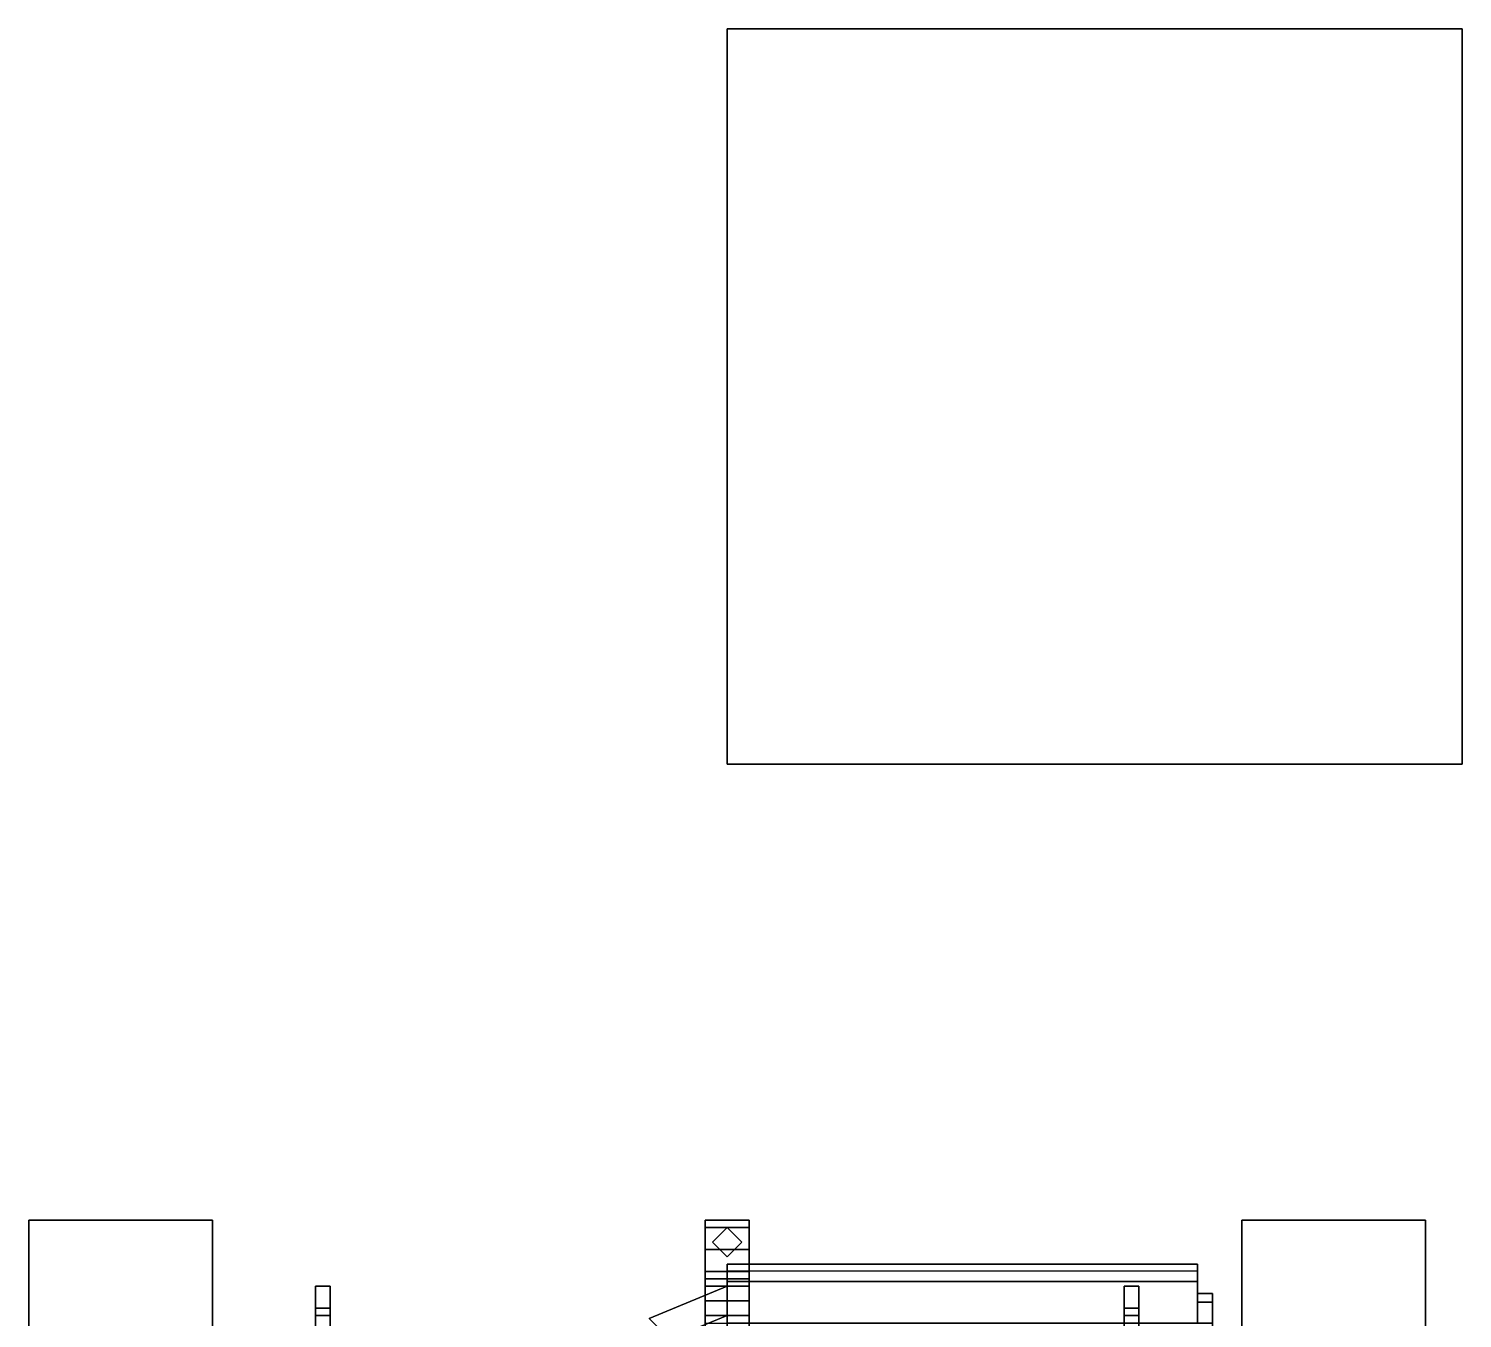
# Model space of a CAD drawing. Header units: millimetres. Extents: x -1.1 to 1, y -2.2 to 3.06.
# Drawn here: x -0.95 to 1, y 1.306 to 3.06 of the extents above; entities that cross this region are included whole.
import ezdxf

# ---------------------------------------------------------------- set-up
doc = ezdxf.new("R2010")
doc.units = ezdxf.units.MM
for name, color, linetype in [('fenders_c2p', 6, 'Continuous'), ('hull_c2p', 3, 'Continuous'), ('hull_tks', 7, 'Continuous')]:
    doc.layers.add(name, color=color, linetype=linetype)

msp = doc.modelspace()

# ---------------------------------------------------------------- linework, layer by layer
for points in [[(1, 3.06, -0.99), (1, 3.06, -1.99), (0, 3.06, -1.99), (0, 3.06, -0.99)], [(1, 3.06, -1.99), (1, 2.06, -1.99), (0, 2.06, -1.99), (0, 3.06, -1.99)], [(0, 3.06, -1.99), (0, 2.06, -1.99), (0, 2.06, -0.99), (0, 3.06, -0.99)], [(0, 3.06, -0.99), (0, 2.06, -0.99), (1, 2.06, -0.99), (1, 3.06, -0.99)], [(1, 2.06, -0.99), (1, 2.06, -1.99), (1, 3.06, -1.99), (1, 3.06, -0.99)], [(0, 2.06, -0.99), (0, 2.06, -1.99), (1, 2.06, -1.99), (1, 2.06, -0.99)]]:
    msp.add_3dface(points)
at = {"layer": 'fenders_c2p'}
for points in [[(-0.7, 1.22, 0.66), (-0.7, 1.44, 0.59), (-0.95, 1.44, 0.59), (-0.95, 1.22, 0.66)], [(-0.7, 1.44, 0.59), (-0.7, 1.44, 0.44), (-0.95, 1.44, 0.44), (-0.95, 1.44, 0.59)], [(-0.95, 1.22, 0.66), (-0.95, 1.44, 0.59), (-0.95, 1.42, 0.57), (-0.95, 1.22, 0.65)], [(-0.95, 1.44, 0.59), (-0.95, 1.44, 0.44), (-0.95, 1.42, 0.44), (-0.95, 1.42, 0.57)], [(-0.7, 1.22, 0.58), (-0.7, 1.12, 0.42), (-0.7, 1.44, 0.44), (-0.7, 1.44, 0.59)], [(-0.7, 1.22, 0.66), (-0.7, 1.22, 0.58), (-0.7, 1.44, 0.59)], [(0.95, 1.22, 0.66), (0.95, 1.44, 0.59), (0.7, 1.44, 0.59), (0.7, 1.22, 0.66)], [(0.95, 1.44, 0.59), (0.95, 1.44, 0.44), (0.7, 1.44, 0.44), (0.7, 1.44, 0.59)], [(0.7, 1.44, 0.59), (0.7, 1.44, 0.44), (0.7, 1.12, 0.42), (0.7, 1.22, 0.58)], [(0.7, 1.44, 0.59), (0.7, 1.44, 0.59), (0.7, 1.22, 0.58), (0.7, 1.22, 0.66)], [(0.95, 1.42, 0.57), (0.95, 1.42, 0.44), (0.95, 1.44, 0.44), (0.95, 1.44, 0.59)], [(0.95, 1.22, 0.66), (0.95, 1.42, 0.57), (0.95, 1.44, 0.59), (0.95, 1.22, 0.66)]]:
    msp.add_3dface(points, dxfattribs=at)
at = {"layer": 'hull_c2p'}
for points in [[(-0.03, 1.43, 0.56), (-0.03, 1.35, 0.56), (-0.03, 1.36, 0.61), (-0.03, 1.44, 0.61)], [(0.03, 1.44, 0.61), (0.03, 1.43, 0.56), (-0.03, 1.43, 0.56), (-0.03, 1.44, 0.61)], [(-0.03, 1.44, 0.61), (-0.03, 1.36, 0.61), (0.03, 1.36, 0.61), (0.03, 1.44, 0.61)], [(0.03, 1.43, 0.68), (0.03, 1.36, 0.68), (-0.03, 1.36, 0.68), (-0.03, 1.43, 0.68)], [(-0.03, 1.36, 0.68), (-0.03, 1.37, 0.72), (-0.03, 1.4, 0.72), (-0.03, 1.43, 0.68)], [(-0.03, 1.43, 0.68), (-0.03, 1.4, 0.72), (0.03, 1.4, 0.72), (0.03, 1.43, 0.68)], [(0.03, 1.43, 0.56), (0.03, 1.35, 0.56), (-0.03, 1.35, 0.56), (-0.03, 1.43, 0.56)], [(0, 1.43, 0.61), (-0.02, 1.41, 0.61), (-0.02, 1.41, 0.68), (0, 1.43, 0.68)], [(0.02, 1.41, 0.61), (0, 1.43, 0.61), (0, 1.43, 0.68), (0.02, 1.41, 0.68)], [(0.03, 1.36, 0.61), (0.03, 1.35, 0.56), (0.03, 1.43, 0.56), (0.03, 1.44, 0.61)], [(0.03, 1.4, 0.72), (0.03, 1.37, 0.72), (0.03, 1.36, 0.68), (0.03, 1.43, 0.68)], [(-0.02, 1.41, 0.61), (0, 1.39, 0.61), (0, 1.39, 0.68), (-0.02, 1.41, 0.68)], [(0, 1.39, 0.61), (0.02, 1.41, 0.61), (0.02, 1.41, 0.68), (0, 1.39, 0.68)], [(-0.03, 1.4, 0.72), (-0.03, 1.37, 0.72), (0.03, 1.37, 0.72), (0.03, 1.4, 0.72)], [(-0.03, 1.37, 0.72), (-0.03, 1.33, 0.71), (0.03, 1.33, 0.71), (0.03, 1.37, 0.72)], [(-0.03, 1.36, 0.68), (-0.03, 1.33, 0.71), (-0.03, 1.37, 0.72), (-0.03, 1.36, 0.68)], [(0.64, 1.3566, 0.9766), (0.64, 1.38, 0.92), (0, 1.38, 0.92), (0, 1.3566, 0.9766)], [(0.64, 1.38, 0.92), (0.64, 1.3566, 0.8634), (0, 1.3566, 0.8634), (0, 1.38, 0.92)], [(0, 1.38, 0.92), (0, 1.35, 0.92), (0, 1.3566, 0.9766), (0, 1.38, 0.92)], [(0, 1.3566, 0.8634), (0, 1.31, 0.88), (0, 1.35, 0.92), (0, 1.38, 0.92)], [(0.64, 1.3, 1.02), (0.64, 1.3707, 0.9907), (0, 1.3707, 0.9907), (0, 1.3, 1.02)], [(0.03, 1.37, 0.72), (0.03, 1.33, 0.71), (0.03, 1.36, 0.68)], [(0.64, 1.3283, 0.9483), (0.64, 1.34, 0.92), (0.64, 1.38, 0.92), (0.64, 1.3566, 0.9766)], [(0.64, 1.34, 0.92), (0.64, 1.3283, 0.8917), (0.64, 1.3566, 0.8634), (0.64, 1.38, 0.92)], [(-0.1061, 1.3061, 0.92), (-0.0778, 1.2778, 0.96), (0, 1.31, 0.96), (0, 1.35, 0.92)], [(-0.0778, 1.2778, 0.88), (-0.1061, 1.3061, 0.92), (0, 1.35, 0.92), (0, 1.31, 0.88)], [(0.03, 1.36, 0.68), (0.03, 1.36, 0.61), (-0.03, 1.36, 0.61), (-0.03, 1.36, 0.68)], [(-0.03, 1.36, 0.61), (-0.03, 1.3, 0.66), (-0.03, 1.33, 0.71), (-0.03, 1.36, 0.68)], [(-0.03, 1.35, 0.56), (-0.03, 1.31, 0.58), (-0.03, 1.3, 0.66), (-0.03, 1.36, 0.61)], [(0.03, 1.35, 0.56), (0.03, 1.31, 0.58), (-0.03, 1.31, 0.58), (-0.03, 1.35, 0.56)], [(0.64, 1.3, 1), (0.64, 1.3566, 0.9766), (0, 1.3566, 0.9766), (0, 1.3, 1)], [(0.64, 1.3566, 0.8634), (0.64, 1.3, 0.84), (0, 1.3, 0.84), (0, 1.3566, 0.8634)], [(0, 1.35, 0.92), (0, 1.31, 0.96), (0, 1.3, 1), (0, 1.3566, 0.9766)], [(0, 1.3566, 0.8634), (0, 1.3566, 0.8634), (0, 1.3, 0.84), (0, 1.31, 0.88)], [(0.03, 1.33, 0.71), (0.03, 1.3, 0.66), (0.03, 1.36, 0.61), (0.03, 1.36, 0.68)], [(0.03, 1.3, 0.66), (0.03, 1.31, 0.58), (0.03, 1.35, 0.56), (0.03, 1.36, 0.61)], [(0.64, 1.3, 0.96), (0.64, 1.3283, 0.9483), (0.64, 1.3566, 0.9766), (0.64, 1.3, 1)], [(0.64, 1.3283, 0.8917), (0.64, 1.3, 0.88), (0.64, 1.3, 0.84), (0.64, 1.3566, 0.8634)], [(-0.03, 1.33, 0.71), (-0.03, 1.3, 0.66), (0.03, 1.3, 0.66), (0.03, 1.33, 0.71)], [(0.66, 1.3283, 0.9483), (0.66, 1.34, 0.92), (0.64, 1.34, 0.92), (0.64, 1.3283, 0.9483)], [(0.66, 1.34, 0.92), (0.66, 1.3283, 0.8917), (0.64, 1.3283, 0.8917), (0.64, 1.34, 0.92)], [(0.66, 1.3, 0.96), (0.66, 1.3283, 0.9483), (0.64, 1.3283, 0.9483), (0.64, 1.3, 0.96)], [(0.66, 1.3283, 0.8917), (0.66, 1.3, 0.88), (0.64, 1.3, 0.88), (0.64, 1.3283, 0.8917)], [(0.66, 1.2717, 0.9483), (0.66, 1.34, 0.92), (0.66, 1.3283, 0.9483), (0.66, 1.3, 0.96)], [(0.66, 1.26, 0.92), (0.66, 1.3283, 0.8917), (0.66, 1.34, 0.92), (0.66, 1.2717, 0.9483)], [(0.66, 1.2717, 0.8917), (0.66, 1.3, 0.88), (0.66, 1.3283, 0.8917), (0.66, 1.26, 0.92)], [(-0.0778, 1.2778, 0.96), (-0.0495, 1.2495, 0.92), (0, 1.27, 0.92), (0, 1.31, 0.96)], [(-0.0495, 1.2495, 0.92), (-0.0778, 1.2778, 0.88), (0, 1.31, 0.88), (0, 1.27, 0.92)], [(0.03, 1.31, 0.58), (0.03, 1.22, 0.58), (-0.03, 1.22, 0.58), (-0.03, 1.31, 0.58)], [(-0.03, 1.31, 0.58), (-0.03, 1.22, 0.58), (-0.03, 1.22, 0.66), (-0.03, 1.3, 0.66)], [(0, 1.31, 0.96), (0, 1.27, 0.92), (0, 1.2434, 0.9766), (0, 1.3, 1)], [(0, 1.31, 0.88), (0, 1.2434, 0.8634), (0, 1.22, 0.92), (0, 1.27, 0.92)], [(0, 1.3, 0.84), (0, 1.3, 0.84), (0, 1.2434, 0.8634), (0, 1.31, 0.88)], [(0.03, 1.22, 0.66), (0.03, 1.22, 0.58), (0.03, 1.31, 0.58), (0.03, 1.3, 0.66)]]:
    msp.add_3dface(points, dxfattribs=at)
at = {"layer": 'hull_tks'}
for points in [[(-0.54, 1.35, 0.55), (-0.54, 1.32, 0.52), (-0.56, 1.32, 0.52), (-0.56, 1.35, 0.55)], [(-0.54, 1.32, 0.6), (-0.54, 1.35, 0.58), (-0.56, 1.35, 0.58), (-0.56, 1.32, 0.6)], [(-0.56, 1.35, 0.58), (-0.56, 1.35, 0.55), (-0.56, 1.32, 0.52), (-0.56, 1.32, 0.6)], [(-0.54, 1.35, 0.58), (-0.54, 1.35, 0.55), (-0.56, 1.35, 0.55), (-0.56, 1.35, 0.58)], [(-0.54, 1.32, 0.6), (-0.54, 1.32, 0.52), (-0.54, 1.35, 0.55), (-0.54, 1.35, 0.58)], [(0.56, 1.35, 0.55), (0.56, 1.32, 0.52), (0.54, 1.32, 0.52), (0.54, 1.35, 0.55)], [(0.56, 1.32, 0.6), (0.56, 1.35, 0.58), (0.54, 1.35, 0.58), (0.54, 1.32, 0.6)], [(0.54, 1.35, 0.58), (0.54, 1.35, 0.55), (0.54, 1.32, 0.52), (0.54, 1.32, 0.6)], [(0.56, 1.35, 0.58), (0.56, 1.35, 0.55), (0.54, 1.35, 0.55), (0.54, 1.35, 0.58)], [(0.56, 1.32, 0.6), (0.56, 1.32, 0.52), (0.56, 1.35, 0.55), (0.56, 1.35, 0.58)], [(-0.54, 1.31, 0.56), (-0.54, 1.32, 0.57), (-0.56, 1.32, 0.57), (-0.56, 1.31, 0.56)], [(-0.54, 1.29, 0.6), (-0.54, 1.32, 0.6), (-0.56, 1.32, 0.6), (-0.56, 1.29, 0.6)], [(-0.56, 1.32, 0.56), (-0.56, 1.32, 0.52), (-0.56, 1.31, 0.56), (-0.56, 1.32, 0.57)], [(-0.56, 1.32, 0.58), (-0.56, 1.32, 0.57), (-0.56, 1.31, 0.58), (-0.56, 1.32, 0.6)], [(-0.56, 1.31, 0.56), (-0.56, 1.32, 0.52), (-0.56, 1.29, 0.52), (-0.56, 1.29, 0.56)], [(-0.56, 1.32, 0.6), (-0.56, 1.31, 0.58), (-0.56, 1.29, 0.58), (-0.56, 1.29, 0.6)], [(-0.54, 1.29, 0.56), (-0.54, 1.31, 0.56), (-0.56, 1.31, 0.56), (-0.56, 1.29, 0.56)], [(-0.54, 1.32, 0.57), (-0.54, 1.31, 0.56), (-0.54, 1.32, 0.52), (-0.54, 1.32, 0.56)], [(-0.54, 1.32, 0.6), (-0.54, 1.31, 0.58), (-0.54, 1.32, 0.57), (-0.54, 1.32, 0.58)], [(-0.54, 1.29, 0.56), (-0.54, 1.29, 0.52), (-0.54, 1.32, 0.52), (-0.54, 1.31, 0.56)], [(-0.54, 1.29, 0.6), (-0.54, 1.29, 0.58), (-0.54, 1.31, 0.58), (-0.54, 1.32, 0.6)], [(0.56, 1.31, 0.56), (0.56, 1.32, 0.57), (0.54, 1.32, 0.57), (0.54, 1.31, 0.56)], [(0.56, 1.29, 0.6), (0.56, 1.32, 0.6), (0.54, 1.32, 0.6), (0.54, 1.29, 0.6)], [(0.54, 1.32, 0.56), (0.54, 1.32, 0.52), (0.54, 1.31, 0.56), (0.54, 1.32, 0.57)], [(0.54, 1.32, 0.58), (0.54, 1.32, 0.57), (0.54, 1.31, 0.58), (0.54, 1.32, 0.6)], [(0.54, 1.31, 0.56), (0.54, 1.32, 0.52), (0.54, 1.29, 0.52), (0.54, 1.29, 0.56)], [(0.54, 1.32, 0.6), (0.54, 1.31, 0.58), (0.54, 1.29, 0.58), (0.54, 1.29, 0.6)], [(0.56, 1.29, 0.56), (0.56, 1.31, 0.56), (0.54, 1.31, 0.56), (0.54, 1.29, 0.56)], [(0.56, 1.32, 0.57), (0.56, 1.31, 0.56), (0.56, 1.32, 0.52), (0.56, 1.32, 0.56)], [(0.56, 1.32, 0.6), (0.56, 1.31, 0.58), (0.56, 1.32, 0.57), (0.56, 1.32, 0.58)], [(0.56, 1.29, 0.56), (0.56, 1.29, 0.52), (0.56, 1.32, 0.52), (0.56, 1.31, 0.56)], [(0.56, 1.29, 0.6), (0.56, 1.29, 0.58), (0.56, 1.31, 0.58), (0.56, 1.32, 0.6)]]:
    msp.add_3dface(points, dxfattribs=at)

doc.saveas('drawing.dxf')
